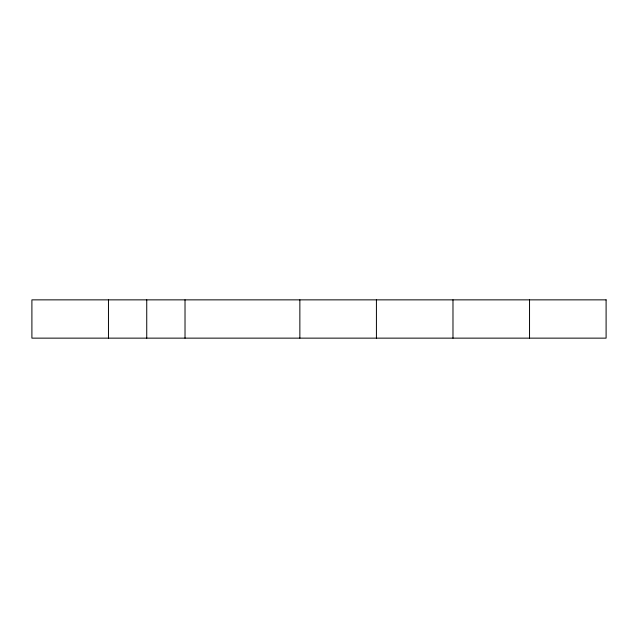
<?xml version="1.0" encoding="UTF-8"?>
<svg xmlns="http://www.w3.org/2000/svg" width="638" height="638" viewBox="0 0 638 638"><rect width="100%" height="100%" fill="white"/><g stroke="black" fill="none" stroke-linecap="round" stroke-linejoin="round"><path stroke-width="0.96" d="M529.54 299.86L529.54 338.14M452.98 299.86L452.98 338.14M376.42 299.86L376.42 338.14M299.86 299.86L299.86 338.14M185.02 299.86L185.02 338.14M146.74 299.86L146.74 338.14M108.46 299.86L108.46 338.14M606.1 299.86L31.9 299.86L31.9 338.14L606.1 338.14L606.1 299.86"/></g></svg>
